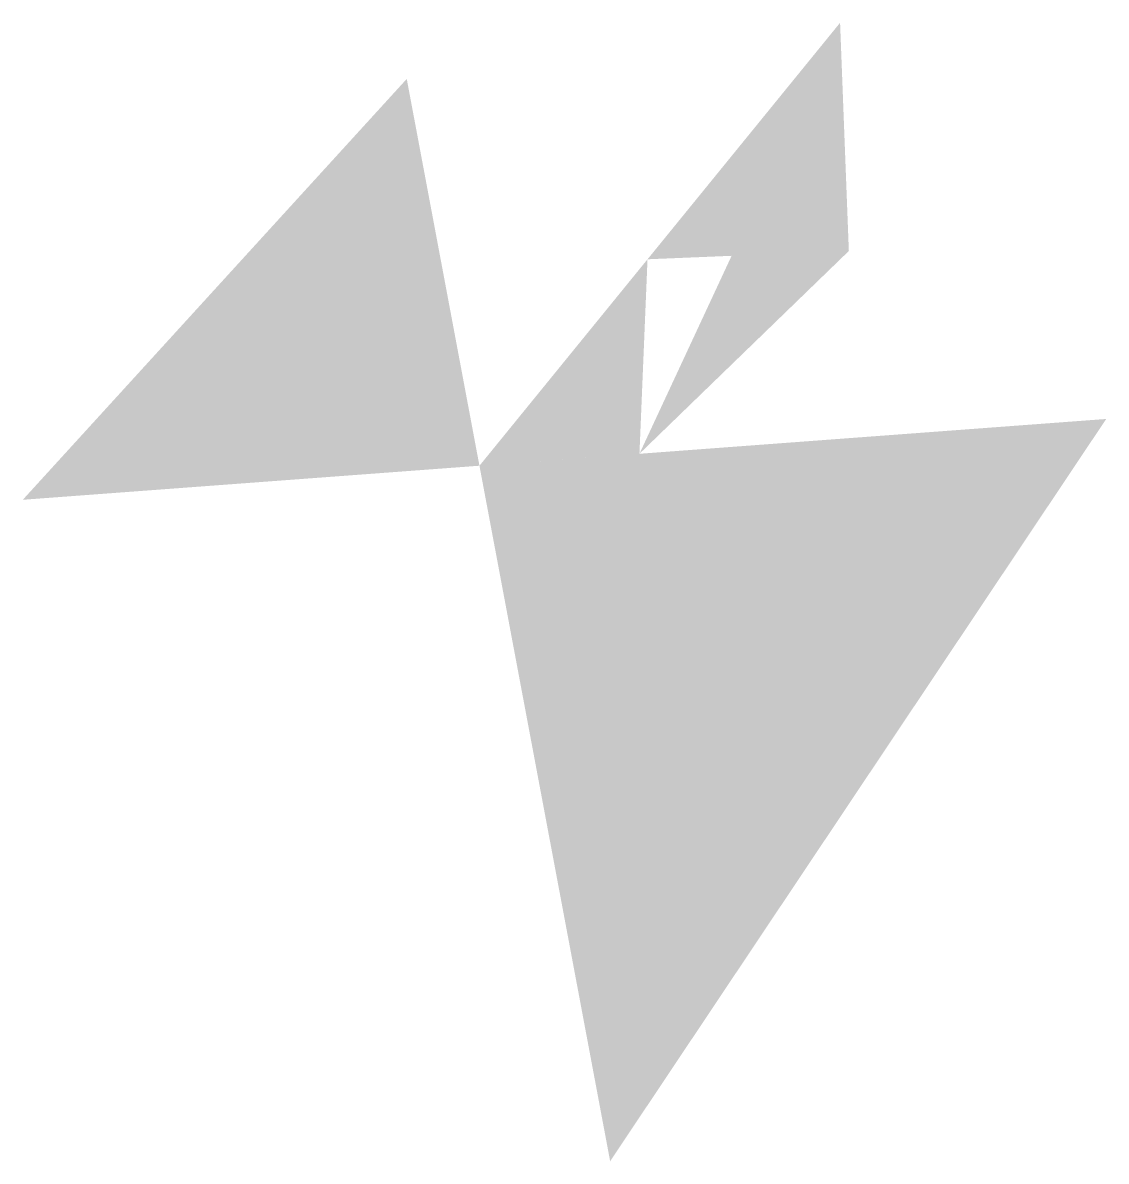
# Model space of a CAD drawing. Header units: inches. Extents: x 11.1 to 29.9, y 0.8 to 20.6.
import ezdxf

# ---------------------------------------------------------------- set-up
doc = ezdxf.new("R2010")
doc.units = ezdxf.units.IN
doc.header["$MEASUREMENT"] = 0

msp = doc.modelspace()

# ---------------------------------------------------------------- linework, layer by layer
at = {"color": 4}
msp.add_solid([(19.035, 12.871), (21.949, 16.452), (25.288, 20.555), (25.44, 16.596)], dxfattribs=at)
at = {"color": 2}
msp.add_solid([(25.288, 20.555), (25.44, 16.596), (21.809, 13.078), (25.44, 16.596)], dxfattribs=at)
at = {"color": 6}
msp.add_solid([(11.116, 12.28), (17.774, 19.581), (29.903, 13.682), (21.301, 0.806)], dxfattribs=at)
at = {"color": 1}
msp.add_solid([(29.903, 13.682), (21.301, 0.806), (19.035, 12.871), (21.949, 16.452)], dxfattribs=at)

doc.saveas('drawing.dxf')
